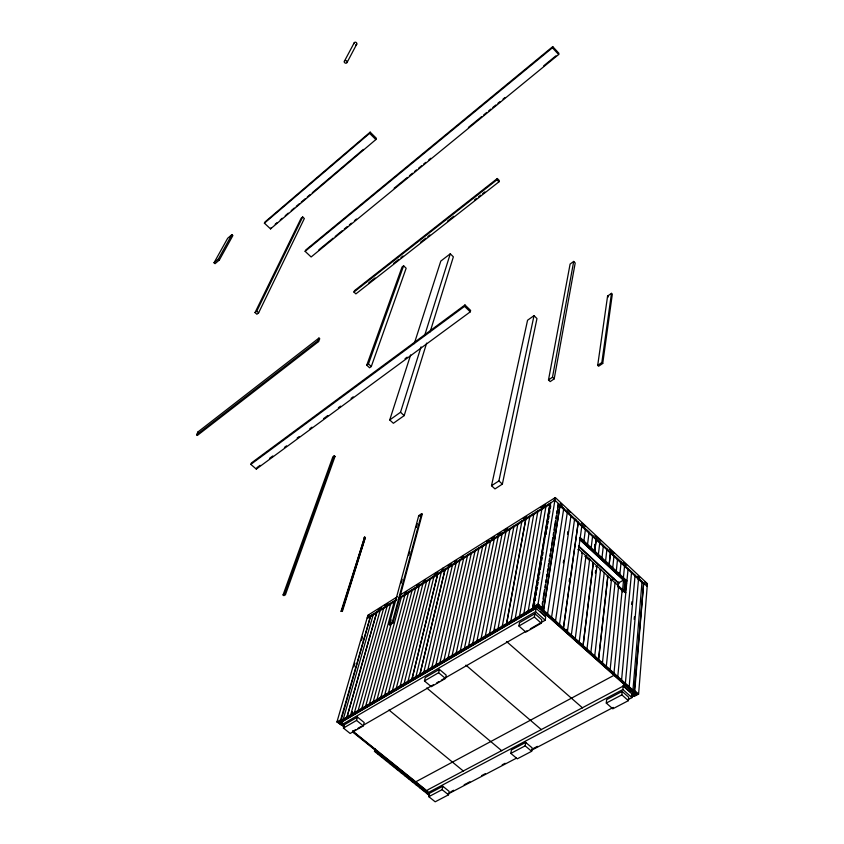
<?xml version="1.0" encoding="UTF-8"?>
<svg xmlns="http://www.w3.org/2000/svg" width="844" height="844" viewBox="0 0 844 844"><rect width="100%" height="100%" fill="white"/><g stroke="black" fill="none" stroke-linecap="round" stroke-linejoin="round"><path stroke-width="1.27" d="M638.602 694.116L634.772 690.687L643.677 583.13L634.245 690.972L637.61 693.99L633.633 696.078L634.087 696.479L638.602 694.116L647.411 583.647L555.331 497.57L399.539 595.368M631.723 694.475L634.055 692.892M632.198 696.648L635.5 694.918L635.722 692.302M628.453 699.465L631.956 697.629L632.251 694.201L623.188 686.109L427.729 789.857L426.99 793.233L429.955 795.618M642.031 581.706L632.947 690.107L632.029 690.55M634.213 619.39L634.445 616.785M628.369 700.668L628.674 697.218L622.165 691.415L606.636 699.634L606.287 703.073L612.797 708.812L628.369 700.668L621.849 694.855L622.165 691.415M635.078 575.218L625.383 683.334L624.465 683.788M631.956 697.629L622.872 689.537L623.188 686.109M631.681 604.367L631.924 601.761M631.586 571.958L621.585 679.937L620.667 680.391M625.035 592.583L626.164 580.894M625.33 592.003L625.837 586.78M626.09 584.164L626.332 581.548M628.094 568.698L617.776 676.54L616.859 676.983M623.885 591.802L625.014 580.313M622.218 589.386L613.968 673.122L613.05 673.575M624.592 565.427L623.41 577.644L622.555 578.098M614.242 675.179L415.797 781.818M622.418 591.876L623.579 580.081L618.23 583.12L578.488 546.321M617.956 586L618.23 583.383M621.078 562.146L619.865 574.353L619.032 574.827L619.285 572.39M618.188 587.097L618.726 581.875M615.044 582.75L606.308 666.275L605.391 666.728M617.555 558.855L616.31 571.04L615.445 571.494M614.021 555.563L612.744 567.727L611.879 568.191M607.838 576.093L598.575 659.354L597.721 659.871L598.575 659.354L607.87 576.114L607.005 576.579M608.313 564.868L609.168 564.404L610.486 552.261M609.168 564.404L610.518 552.282M604.22 572.738L594.735 655.925L593.817 656.389M606.941 548.948L605.581 561.081L604.726 561.545M595.368 573.023L595.685 570.428M596.128 566.514L596.961 566.029L586.981 648.983L586.063 649.447M599.82 542.302L598.396 554.402L597.541 554.867M594.535 546.69L594.83 544.274L594.566 546.712M583.056 645.47L593.321 562.653L592.509 563.18M594.756 551.016L596.254 538.968M593.343 562.684L583.088 645.502L582.17 645.966M596.286 538.989L594.788 551.048L593.933 551.512M579.153 641.978L578.267 642.474L579.184 642.01L589.671 559.277M592.678 535.623L591.169 547.682L590.315 548.157M574.384 639.003L575.27 638.507L586.01 555.89L585.166 556.386M570.46 635.5L571.346 634.994L582.339 552.504L581.527 553.02M585.493 528.914L583.911 540.941L583.056 541.405M581.885 525.548L567.411 631.481L566.493 631.956L566.841 629.371M602.732 363.458L612.311 294.208L611.478 293.353L607.585 296.065L597.7 365.346L598.596 366.243L602.732 363.458L601.835 362.572L611.478 293.353M563.433 627.915L578.267 522.172L563.465 627.947L562.547 628.421M569.204 581.453L569.573 578.836M571.019 515.399L555.542 620.857L554.624 621.342M563.307 562.79L563.686 560.184M567.537 534.157L567.896 531.52M567.379 512.002L551.565 617.302L550.647 617.787M531.636 751.308L532.153 747.879L525.707 742.425L511.411 749.978L510.842 753.397L517.298 758.819L531.636 751.308L525.179 745.843L525.707 742.425M546.69 614.253L547.577 613.736L563.729 508.594L561.007 506.052M530.338 628.812L545.171 620.245L545.688 616.911L536.098 608.345L535.55 611.668L341.788 724.722L344.595 726.979M541.278 623.188L541.806 619.844L534.917 613.693L519.524 622.672L518.944 626.016L525.844 632.103L541.278 623.188L534.368 617.038L534.917 613.693M543.547 610.138L560.068 505.176L543.578 610.159L542.66 610.645M542.207 604.177L542.618 601.572M543.03 598.976L544.486 589.872M544.897 587.266L545.308 584.67M545.72 582.065L546.142 579.459M546.553 576.863L546.965 574.258M547.376 571.662L547.798 569.056M548.21 566.461L548.621 563.855M549.033 561.249L549.455 558.654M549.866 556.048L550.277 553.453M550.689 550.847L551.111 548.252M551.522 545.646L552.767 537.839M553.179 535.244L553.59 532.638M554.002 530.043L555.457 520.938M555.869 518.332L556.28 515.726M556.692 513.131L557.114 510.525M557.525 507.93L557.937 505.324M550.752 502.834L533.556 606.741L534.041 607.174L537.987 604.863L541.584 608.081L542.112 607.764L558.633 503.72L558.148 504.026M533.556 606.741L538.039 604.125L555.331 497.57M343.297 723.92L341.261 722.274L537.86 607.311L538.314 604.473M554.244 500.64L554.687 497.981L555.268 498.53M532.648 608.26L550.035 503.499L532.68 608.239L533.482 608.957M534.041 607.174L534.685 603.281M535.117 600.675L535.539 598.079M535.972 595.484L536.394 592.889M536.826 590.283L537.259 587.688M537.681 585.092L538.113 582.487M538.546 579.891L538.968 577.296M539.4 574.701L539.833 572.095M540.255 569.5L541.331 563.001M541.764 560.405L542.186 557.81M542.618 555.204L543.051 552.609M546.047 534.421L546.479 531.826M546.901 529.23L547.334 526.624M547.767 524.029L548.189 521.434M548.621 518.838L549.054 516.233M549.476 513.637L549.908 511.042M550.341 508.436L550.763 505.841M528.302 610.803L529.104 611.52L528.26 610.824L546.005 506.02L549.033 504.121M541.953 508.563L523.902 613.377L524.736 614.073M533.904 513.606L515.209 618.473L516.053 619.158M554.191 378.872L575.207 262.969L573.698 261.44L570.101 264.056L548.494 379.948L550.193 381.593L554.191 378.872L552.493 377.226L573.698 261.44M529.895 516.117L510.894 620.994L511.728 621.68M528.871 516.76L525.896 518.617L506.6 623.516L507.434 624.201M506.632 623.494L525.896 518.617M521.919 521.117L502.307 626.026L503.14 626.712M517.952 523.596L498.044 628.527L498.878 629.202M494.595 631.713L495.111 629.139M514.007 526.076L493.793 631.017L494.626 631.692M510.061 528.544L489.552 633.496L490.385 634.171M448.512 794.826L449.198 791.419L442.815 786.249L429.533 793.276L428.805 796.673L435.188 801.8L448.512 794.826L442.119 789.646L442.815 786.249M494.447 538.324L472.767 643.328L473.6 644.004M502.37 484.118L536.963 318.557L534.02 315.645L527.563 320.245L491.514 485.722L494.985 488.908L502.37 484.118L498.899 480.922L534.02 315.645M482.873 545.583L460.339 650.608L461.172 651.273M456.256 652.992L457.058 653.678L456.224 653.013L479.044 547.978M445.463 678.481L446.202 675.137L439.386 669.366L425.249 677.605L424.458 680.95L431.273 686.668L445.463 678.481L438.627 672.7L439.386 669.366M448.08 657.782L448.881 658.468L448.048 657.803L471.416 552.757M467.629 555.13L443.986 660.187L444.809 660.841M456.33 562.22L431.875 667.277L432.698 667.931M448.86 566.894L423.878 671.961L424.701 672.615M445.147 569.225L419.932 674.272L420.692 674.957L419.932 674.272L445.115 569.246L441.444 571.546L415.934 676.614L416.757 677.257M442.794 568.223L442.151 570.903L442.731 571.409M434.069 576.167L408.053 681.235L408.865 681.878M430.408 578.456L404.128 683.534L404.951 684.167M426.748 580.746L400.225 685.813L401.037 686.457M558.654 54.512L558.95 53.351L552.736 46.631L305.739 250.014L305.127 251.333L311.13 256.977L558.654 54.512L552.43 47.791L552.736 46.631M428.9 795.143L374.451 751.371L375.105 748.85M415.86 587.572L388.588 692.629L389.401 693.262M408.665 592.087L380.897 697.133L381.72 697.766M405.078 594.334L377.078 699.37L377.859 700.024M401.512 596.571L373.27 701.607L374.082 702.229M363.3 725.882L364.207 722.548L357.476 717.094L344.363 724.743L343.424 728.066L350.154 733.478L363.3 725.882L356.558 720.428L357.476 717.094M391.437 622.84L369.472 703.833L370.284 704.455M389.147 624.349L392.217 622.461L421.62 513.701L422.222 514.239L392.871 623.02L389.801 624.908L389.147 624.349L418.761 515.589L421.62 513.701M389.801 624.908L391.173 619.855M401.143 583.162L402.177 579.374M408.707 555.331L409.741 551.543M416.271 527.5L417.295 523.713M394.401 601.023L365.695 706.048L366.507 706.671M470.256 311.847L470.646 310.455L464.97 304.958L251.449 462.923L250.826 464.379L256.312 469.095L470.256 311.847L464.58 306.34L464.97 304.958M387.343 605.443L358.162 710.448L358.974 711.07M383.83 607.648L354.427 712.642L355.24 713.264M352.549 711.661L351.473 715.459L350.693 714.826L380.327 609.843L376.846 612.027L347.011 716.989L347.791 717.622M498.941 181.84L499.3 180.553L497.316 178.527L354.48 290.684L353.942 292.045L355.894 293.881L498.941 181.84L496.947 179.814L497.316 178.527M346.979 716.999L376.814 612.037M341.261 722.274L340.586 721.282M373.364 614.2L343.276 719.172L344.088 719.784M341.788 724.722L342.738 721.409M343.571 726.547L339.699 723.435L340.427 720.903M336.935 721.989L340.681 719.795L370.674 615.698L341.145 720.175L337.853 722.105L341.345 724.922L336.935 721.989L367.942 615.213L397.324 596.761M353.836 666.918L354.923 663.152M361.464 640.575L362.551 636.819M342.347 611.436L365.294 537.586L364.671 537.037L341.05 611.278L342.347 611.436L341.683 610.877L364.671 537.037M410.638 354.902L389.728 419.953L393.378 423.277L404.181 415.617L426.642 343.097M430.134 331.85L453.365 256.829L450.285 253.801L440.8 261.081L414.256 343.645M342.105 610.592L365.294 537.586M389.728 419.953L400.52 412.262L421.061 346.873M424.616 335.553L450.285 253.801M371.286 366.518L406.154 268.244L403.622 265.807L402.05 267.031L366.76 365.178L369.577 367.784L371.286 366.518L368.459 363.912L403.622 265.807M285.462 594.619L335.015 456.456L334.266 455.792L332.863 456.794L283.067 594.936L283.922 595.642L285.462 594.619L284.607 593.912L334.266 455.792M306.551 532.722L307.881 529.019M318.568 341.567L319.739 338.76L318.969 338.054L197.992 431.906L196.589 434.797L197.338 435.441L318.568 341.567L317.798 340.86L318.969 338.054M256.312 469.095L256.924 467.639L260.1 465.308M375.854 139.566L376.403 138.342L370.168 132.139L265.079 221.877L264.404 223.164L270.534 228.893L375.854 139.566L369.609 133.363L370.168 132.139M258.623 312.829L304.346 218.543L302.69 216.982L301.076 218.332L255.036 312.565L256.882 314.242L258.623 312.829L256.766 311.151L302.69 216.982M270.534 228.893L271.198 227.606M347.063 62.467L356.748 44.131M344.384 61.253L354.132 42.949M214.038 262.748L218.374 259.045L231.9 234.632L232.891 235.539L219.387 259.963L215.051 263.676L214.038 262.748L227.648 238.303L231.9 234.632M264.404 223.164L369.609 133.363M275.207 224.198L277.212 222.499M280.219 219.946L282.223 218.248M285.23 215.695L288.237 213.152M291.243 210.599L294.25 208.046M296.244 206.347L299.251 203.794M301.255 202.096L305.264 198.699M307.269 197L310.276 194.447M312.28 192.748L363.374 149.388M305.127 251.333L552.43 47.791M318.863 249.824L333.106 238.166M335.142 236.499L342.263 230.676M344.289 229.009L347.348 226.508M349.384 224.852L351.41 223.185M354.469 220.685L356.506 219.018M394.137 188.212L407.367 177.398M409.403 175.731L412.452 173.231M414.488 171.564L416.525 169.897M418.561 168.241L421.61 165.74M423.646 164.074L425.682 162.407M428.731 159.906L430.767 158.25M468.409 127.444L481.629 116.62M483.665 114.953L486.714 112.452M488.75 110.796L490.786 109.129M492.822 107.462L495.871 104.962M497.907 103.295L499.943 101.639M502.992 99.138L505.028 97.471M543.684 65.832L555.89 55.841M255.036 312.565L256.766 311.151M353.942 292.045L496.947 179.814M368.849 282.782L375.063 277.919M393.694 263.317L398.874 259.256M400.942 257.631L403.021 256.006M420.618 242.217L425.798 238.166M427.866 236.542L429.934 234.917M447.542 221.117L453.745 216.254M474.455 200.028L476.522 198.403M478.601 196.779L480.669 195.164M482.736 193.54L484.815 191.915M196.589 434.797L317.798 340.86M366.76 365.178L368.459 363.912M250.826 464.379L464.58 306.34M269.616 458.303L272.791 455.971M284.428 447.415L286.549 445.854M297.13 438.078L299.24 436.517M309.822 428.731L311.942 427.18M323.579 418.624L327.81 415.512M338.391 407.726L340.512 406.164M351.083 398.389L353.203 396.828M405.046 358.7L407.167 357.149M333.612 457.459L335.015 456.456M548.494 379.948L552.493 377.226M597.7 365.346L601.835 362.572M283.067 594.936L284.607 593.912M422.222 514.239L419.362 516.117L418.761 515.589M491.514 485.722L498.899 480.922M341.05 611.278L341.683 610.877M377.933 609.779L381.266 607.691M384.59 605.612L387.923 603.523M404.561 593.079L406.776 591.686M416.757 585.43L418.972 584.037M423.414 581.252L425.629 579.86M434.502 574.289L437.825 572.211M447.805 565.944L451.129 563.866M454.452 561.777L456.667 560.384M461.098 557.61L463.314 556.217M486.587 541.626L488.803 540.234M491.018 538.841L494.341 536.752M497.665 534.674L500.988 532.585M504.311 530.496L507.634 528.418M523.143 518.68L526.466 516.602M540.867 507.56L545.298 504.786M367.161 617.903L396.596 599.451M398.822 598.058L554.898 500.228L647.19 586.422M371.613 615.297L373.333 614.221M389.095 604.346L390.835 603.249L361.918 708.253L362.73 708.876M391.743 602.69L393.494 601.582M405.964 593.775L411.334 590.41M418.55 585.884L412.252 589.829L384.737 694.886L385.529 695.54M432.223 577.317L434.038 576.178M434.987 575.587L436.802 574.447M449.778 566.313L451.635 565.153M454.441 563.402L452.584 564.562L427.866 669.63L428.689 670.273M468.568 554.55L470.446 553.369M479.012 547.999L475.225 550.372L452.131 655.419L452.954 656.073M480.943 546.796L486.693 543.188L464.464 648.192L465.297 648.857M487.674 542.576L490.543 540.772L468.61 645.765L469.443 646.43M491.535 540.149L493.455 538.947M495.407 537.723L497.338 536.52M500.26 534.685L498.329 535.898L476.944 640.881L477.767 641.556M519.925 522.362L521.887 521.138M531.878 514.872L533.862 513.627M535.898 512.361L537.892 511.105L519.545 615.93L520.379 616.616M370.505 616.647L396.058 600.633M398.284 599.251L550.394 503.973M577.855 549.623L578.689 549.127L625.794 592.699M586.696 544.781L587.551 544.317L589.091 532.269L586.411 529.768M585.198 556.418L586.031 555.922M588.827 559.772L589.692 559.308M601.139 558.201L601.994 557.747L603.386 545.625L599.852 542.323M596.159 566.546L596.993 566.05M539.063 604.779L538.187 605.296L537.385 604.578M342.854 719.953L346.262 717.959M348.54 716.63L356.484 711.977M358.763 710.648L383.756 696.015M386.024 694.686L393.979 690.023M396.247 688.693L399.655 686.699M401.934 685.37L409.878 680.718M412.157 679.388L415.564 677.394M417.833 676.065L420.101 674.736M423.509 672.731L453.049 655.44M455.317 654.111L458.725 652.117M461.003 650.787L468.958 646.135M471.226 644.805L474.634 642.811M476.902 641.482L479.181 640.153M482.589 638.148L484.857 636.819M487.125 635.49L490.533 633.496M492.812 632.167L500.766 627.514M503.035 626.185L512.118 620.857M514.397 619.528L517.805 617.534M520.073 616.204L528.027 611.552M530.296 610.223L533.703 608.229M599.757 569.879L600.622 569.415L590.863 652.465L589.945 652.929M538.799 606.435L340.628 722.348L342.664 723.983M339.699 723.435L340.438 723.002L344.31 726.114M343.424 728.066L356.558 720.428M424.458 680.95L438.627 672.7M518.944 626.016L534.368 617.038M546.659 614.221L547.545 613.715M619 574.806L619.834 574.321M610.613 579.912L611.478 579.448L602.458 662.835L601.54 663.289M610.792 580.366L614.179 578.404M353.436 730.936L355.725 729.617M358.004 728.298L361.432 726.325M363.711 725.007L433.331 684.811M436.749 682.838L439.038 681.519M441.317 680.201L526.909 630.784M626.09 581.389L626.923 580.904L580.271 537.554L579.448 538.05L626.533 581.79M637.726 578.942L638.581 578.488M558.591 624.887L559.477 624.381M558.622 624.919L559.509 624.412L574.648 518.786L576.473 520.495M621.374 589.872L622.25 589.418M647.411 583.647L646.757 584.027L644.837 582.233M570.428 635.469L571.314 634.973M574.353 638.982L575.239 638.475M374.451 751.371L375.2 750.96L427.781 793.254L427.043 793.645M382.047 757.479L382.817 757.089M385.845 760.528L386.615 760.149M389.633 763.577L390.403 763.187M393.42 766.616L394.19 766.236M397.925 769.243L397.186 769.644L397.957 769.264M400.953 772.671L401.723 772.292M404.698 775.689L405.479 775.309M408.443 778.706L409.224 778.326M609.22 670.157L610.138 669.703L618.631 586.074L617.829 586.58L623.178 591.538M412.178 781.702L412.959 781.333M415.913 784.698L416.683 784.329M419.626 787.695L420.407 787.315M423.34 790.67L424.11 790.3M426.99 793.233L622.872 689.537M628.252 687.164L629.17 686.721L638.56 578.467L636.83 576.853M428.805 796.673L442.119 789.646M510.842 753.397L525.179 745.843M606.287 703.073L621.849 694.855M634.245 690.972L634.772 690.687M631.734 694.106L634.941 692.418M631.323 695.393L634.804 693.557L537.111 606.235M631.449 695.984L634.751 694.243L635.5 694.918M450.833 791.756L453.65 790.279M464.158 784.772L466.057 783.77M467.038 783.253L469.908 781.755M481.555 775.647L485.427 773.61M502.18 764.822L505.134 763.282M533.355 748.48L537.406 746.36M447.552 794.267L516.412 758.176M531.583 750.232L613.282 707.42M352.581 730.936L427.655 791.356M352.476 731.305L427.95 792.031M352.866 732.191L427.286 792.062M377.11 699.359L377.89 700.003M388.968 710.015L463.419 771.099M384.769 694.865L385.55 695.519M393.272 691.004L392.449 690.371L419.479 585.303L423.076 583.056L396.332 688.103L397.144 688.736M426.758 687.976L501.747 750.759M369.06 615.35L368.49 614.865L367.71 617.555L368.29 618.04M440.758 663.215L439.935 662.561L463.852 557.504L460.086 559.867L435.894 664.924L436.717 665.578M392.217 622.461L392.871 623.02M197.992 431.906L198.741 432.55M465.909 665.146L541.426 729.701M481.164 638.412L481.956 639.108M481.924 639.119L481.133 638.433L502.233 533.45L506.105 531.024L485.332 635.965L486.165 636.64M364.07 537.438L364.692 537.987M506.505 641.482L582.518 707.894M535.55 611.668L545.171 620.245M538.039 604.125L542.112 607.764M539.78 607.311L542.724 609.938M550.573 616.964L560.384 625.731M563.328 628.369L566.271 630.995M571.177 635.384L573.139 637.146M575.102 638.897L584.913 647.675M586.875 649.426L590.8 652.939M600.611 661.707L609.431 669.609M611.394 671.36L615.318 674.873M619.243 678.386L621.205 680.137M625.13 683.651L632.979 690.666M537.86 607.311L634.023 693.262M540.709 611.889L545.614 616.268M623.125 685.497L630.974 692.502M218.374 259.045L219.387 259.963M400.52 412.262L404.181 415.617M578.594 545.868L618.979 583.278M585.725 556.903L588.627 559.583M579.691 539.327L624.908 581.316M579.712 539.559L626.659 583.162M560.437 503.362L562.357 505.155M567.147 509.628L570.027 512.319M581.537 523.08L585.377 526.667M594.967 535.623L600.717 541.004M609.347 549.075L614.147 553.548M623.737 562.515L626.617 565.206M638.117 575.956L640.037 577.75M611.394 553.105L622.84 563.792M639.446 579.3L643.772 583.341M558.095 504.237L643.645 584.101M607.585 296.065L608.429 296.919M354.069 43.635A1.445 1.287 35.4 0 1 355.197 42.2A1.445 1.287 35.4 0 1 356.812 43.445A1.445 1.287 35.4 0 1 355.672 44.88M558.644 509.576L558.232 512.16L558.665 509.597M437.719 573.878L411.988 678.935L412.769 679.589L412.02 678.914L437.751 573.857M537.048 605.675L339.615 721.314L340.396 721.947L537.85 606.393L537.048 605.675M539.569 606.583L538.694 607.1L635.796 693.916L636.682 693.441L539.569 606.583M378.977 753.998L378.239 754.42L379.009 754.03M344.426 62.298A1.477 1.308 34.4 0 0 346.895 62.762A1.477 1.308 34.4 0 0 345.84 60.515A1.477 1.308 34.4 0 0 344.426 62.298"/></g></svg>
